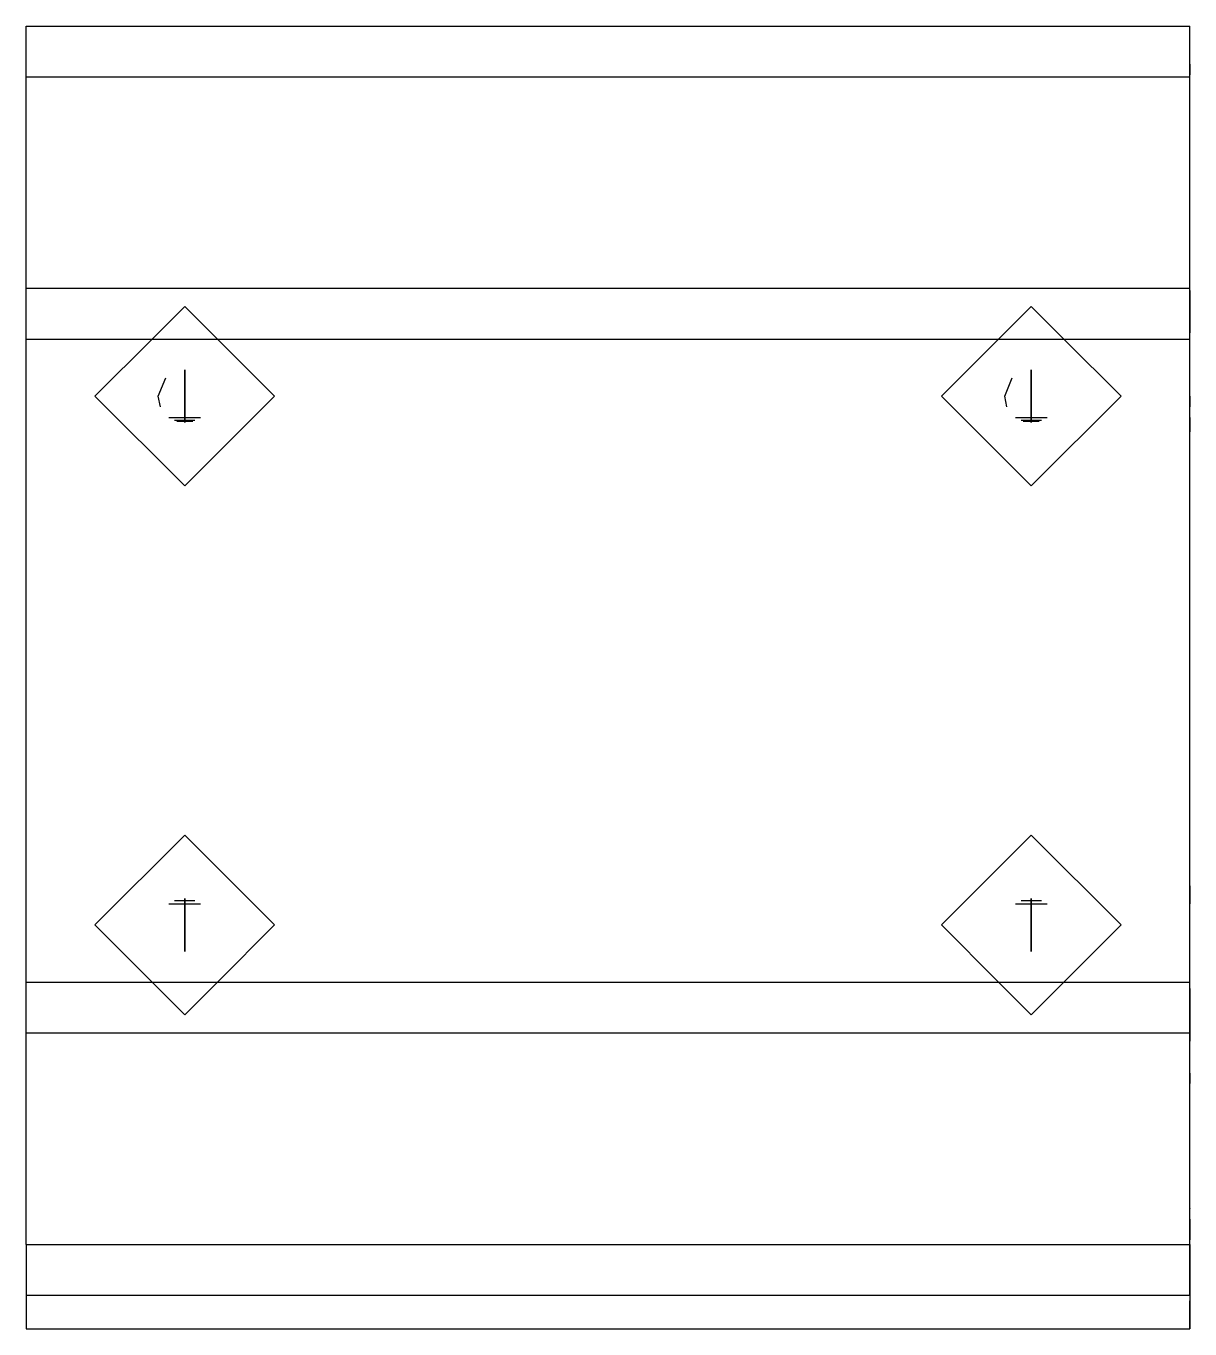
# Model space of a CAD drawing. Extents: x -27.5 to 27.5, y -31.6 to 30.
import ezdxf

# ---------------------------------------------------------------- set-up
doc = ezdxf.new("R2010")
doc.units = 0
doc.layers.get('0').update_dxf_attribs({"linetype": 'continuous'})

# ---------------------------------------------------------------- blocks, each defined once
blk = doc.blocks.new('BODY')
at = {"color": 7}
for p, q in [((-27.5, 27.6), (-27.5, 30)), ((-27.5, 30), (27.5, 30)), ((-27.5, 30), (27.5, 30)), ((27.5, 27.6), (27.5, 30)), ((27.5, 29), (27.5, 29)), ((27.5, 28.199), (27.5, 28.199)), ((-27.5, 17.6), (-27.5, 27.6)), ((-27.5, 27.6), (27.5, 27.6)), ((27.5, 27.699), (27.5, 27.699)), ((27.5, 27.699), (27.5, 27.699)), ((27.5, 27.699), (27.5, 27.699)), ((27.5, 17.6), (27.5, 27.6)), ((27.5, 27.6), (27.5, 27.6)), ((27.5, 27.273), (27.5, 27.273)), ((27.5, 25.819), (27.5, 25.819)), ((27.5, 25.819), (27.5, 25.819)), ((27.5, 20.674), (27.5, 25.478)), ((27.5, 25.478), (27.5, 25.478)), ((27.5, 20.674), (27.5, 20.674)), ((27.5, 18.7), (27.5, 20.1)), ((27.5, 20.1), (27.5, 20.1)), ((27.5, 14.5), (27.5, 18.7)), ((27.5, 18.7), (27.5, 18.7)), ((27.5, 18.7), (27.5, 18.7)), ((-27.5, 15.2), (-27.5, 17.6)), ((-27.5, 17.6), (-27.5, 17.6)), ((-27.5, 17.6), (27.5, 17.6)), ((-27.5, 17.6), (27.5, 17.6)), ((27.5, 15.2), (27.5, 17.6)), ((27.5, 17.5), (27.5, 15.5)), ((27.5, 17.5), (27.5, 17.5)), ((-21.543, 15.2), (-20, 16.743)), ((-20, 16.743), (-18.457, 15.2)), ((18.457, 15.2), (20, 16.743)), ((20, 16.743), (21.543, 15.2)), ((27.5, 15.5), (27.5, 15.5)), ((-27.5, -15.2), (-27.5, 15.2)), ((-27.5, 15.2), (-21.543, 15.2)), ((-24.243, 12.5), (-21.543, 15.2)), ((-21.543, 15.2), (-18.457, 15.2)), ((-18.457, 15.2), (18.457, 15.2)), ((-15.757, 12.5), (-18.457, 15.2)), ((-18.457, 15.2), (-15.757, 12.5)), ((15.757, 12.5), (18.457, 15.2)), ((18.457, 15.2), (21.543, 15.2)), ((21.543, 15.2), (27.5, 15.2)), ((24.243, 12.5), (21.543, 15.2)), ((21.543, 15.2), (24.243, 12.5)), ((27.5, -15.2), (27.5, 15.2)), ((27.5, 15.2), (27.5, 15.2)), ((-17.757, 14.5), (-17.757, 14.5)), ((22.243, 14.5), (22.243, 14.5)), ((27.5, 14.5), (27.5, 14.5)), ((-16.957, 13.7), (-16.957, 13.7)), ((23.043, 13.7), (23.043, 13.7)), ((27.5, 13.7), (27.5, 13.7)), ((-20, 8.257), (-24.243, 12.5)), ((-21.25, 12.5), (-21.25, 12.5)), ((-21.25, 12.5), (-21.25, 12.5)), ((-21.25, 12.5), (-21.25, 12.5)), ((-15.757, 12.5), (-20, 8.257)), ((-15.757, 12.5), (-15.757, 12.5)), ((-15.757, 12.5), (-15.757, 12.5)), ((-15.757, 12.5), (-15.757, 12.5)), ((-15.757, 12.5), (-15.757, 12.5)), ((20, 8.257), (15.757, 12.5)), ((18.75, 12.5), (18.75, 12.5)), ((18.75, 12.5), (18.75, 12.5)), ((18.75, 12.5), (18.75, 12.5)), ((24.243, 12.5), (20, 8.257)), ((24.243, 12.5), (24.243, 12.5)), ((24.243, 12.5), (24.243, 12.5)), ((24.243, 12.5), (24.243, 12.5)), ((27.5, 12.5), (27.5, 12.5)), ((27.5, 12.5), (27.5, 12.5)), ((-21.146, 12), (-21.146, 12)), ((18.854, 12), (18.854, 12)), ((27.5, 12), (27.5, 12)), ((-20.75, 11.5), (-19.25, 11.5)), ((-20.75, 11.5), (-19.25, 11.5)), ((-19.521, 11.345), (-20.479, 11.345)), ((-20.381, 11.31), (-20.381, 11.31)), ((-19.619, 11.31), (-19.619, 11.31)), ((19.25, 11.5), (20.75, 11.5)), ((19.25, 11.5), (20.75, 11.5)), ((20.479, 11.345), (19.521, 11.345)), ((19.619, 11.31), (19.619, 11.31)), ((20.381, 11.31), (20.381, 11.31)), ((27.5, 11.5), (27.5, 10.815)), ((27.5, 11.5), (27.5, 11.5)), ((27.5, 11.5), (27.5, 11.5)), ((27.5, 11.31), (27.5, 11.31)), ((27.5, 10.81), (27.5, 10.81)), ((27.5, 10.5), (27.5, 10.5)), ((27.5, 8.5), (27.5, 8.5)), ((27.5, 7.5), (27.5, 7.5)), ((27.5, 7.5), (27.5, 7.5)), ((27.5, -7.5), (27.5, -7.5)), ((-24.243, -12.5), (-20, -8.257)), ((-15.757, -12.5), (-20, -8.257)), ((-20, -8.257), (-20, -8.257)), ((-20, -8.257), (-15.757, -12.5)), ((-19.757, -8.5), (-19.757, -8.5)), ((15.757, -12.5), (20, -8.257)), ((24.243, -12.5), (20, -8.257)), ((20, -8.257), (20, -8.257)), ((20, -8.257), (24.243, -12.5)), ((20.243, -8.5), (20.243, -8.5)), ((27.5, -8.5), (27.5, -8.5)), ((-17.757, -10.5), (-17.757, -10.5)), ((-17.603, -10.655), (-17.603, -10.655)), ((22.243, -10.5), (22.243, -10.5)), ((22.397, -10.655), (22.397, -10.655)), ((27.5, -10.5), (27.5, -10.5)), ((27.5, -10.655), (27.5, -10.655)), ((27.5, -10.661), (27.5, -11.5)), ((-20.75, -11.5), (-19.25, -11.5)), ((-20.479, -11.345), (-19.521, -11.345)), ((-17.103, -11.155), (-17.103, -11.155)), ((-16.757, -11.5), (-16.757, -11.5)), ((19.25, -11.5), (20.75, -11.5)), ((19.521, -11.345), (20.479, -11.345)), ((22.897, -11.155), (22.897, -11.155)), ((23.243, -11.5), (23.243, -11.5)), ((27.5, -11.155), (27.5, -11.155)), ((27.5, -11.5), (27.5, -11.5)), ((27.5, -11.5), (27.5, -11.5)), ((27.5, -11.5), (27.5, -11.5)), ((-21.543, -15.2), (-24.243, -12.5)), ((-15.757, -12.5), (-18.457, -15.2)), ((-15.757, -12.5), (-15.757, -12.5)), ((18.457, -15.2), (15.757, -12.5)), ((24.243, -12.5), (21.543, -15.2)), ((24.243, -12.5), (24.243, -12.5)), ((27.5, -14), (27.5, -14)), ((-27.5, -17.6), (-27.5, -15.2)), ((-27.5, -15.2), (-21.543, -15.2)), ((-27.5, -15.2), (-21.543, -15.2)), ((-20, -16.743), (-21.543, -15.2)), ((-21.543, -15.2), (-18.457, -15.2)), ((-18.457, -15.2), (-20, -16.743)), ((-18.457, -15.2), (18.457, -15.2)), ((-18.457, -15.2), (18.457, -15.2)), ((20, -16.743), (18.457, -15.2)), ((18.457, -15.2), (21.543, -15.2)), ((21.543, -15.2), (20, -16.743)), ((21.543, -15.2), (27.5, -15.2)), ((21.543, -15.2), (27.5, -15.2)), ((27.5, -17.6), (27.5, -15.2)), ((27.5, -15.5), (27.5, -15.5)), ((27.5, -16.5), (27.5, -17.5)), ((27.5, -16.5), (27.5, -16.5)), ((27.5, -16.5), (27.5, -16.5)), ((27.5, -16.5), (27.5, -16.5)), ((-27.5, -27.6), (-27.5, -17.6)), ((-27.5, -17.6), (27.5, -17.6)), ((27.5, -18.5), (27.5, -17.5)), ((27.5, -18.096), (27.5, -17.5)), ((27.5, -17.5), (27.5, -17.5)), ((27.5, -17.5), (27.5, -17.5)), ((27.5, -17.5), (27.5, -17.5)), ((27.5, -27.6), (27.5, -17.6)), ((27.5, -17.6), (27.5, -17.6)), ((27.5, -18), (27.5, -18)), ((27.5, -18.096), (27.5, -18.096)), ((27.5, -18.5), (27.5, -18.5)), ((27.5, -23.562), (27.5, -19.062)), ((27.5, -19.062), (27.5, -19.062)), ((27.5, -19.5), (27.5, -19.5)), ((27.5, -20), (27.5, -20)), ((27.5, -20), (27.5, -20)), ((27.5, -20), (27.5, -20)), ((27.5, -21), (27.5, -21)), ((27.5, -23.562), (27.5, -23.562)), ((27.5, -27.376), (27.5, -24.528)), ((27.5, -24.528), (27.5, -24.528)), ((27.5, -25.891), (27.5, -25.891)), ((27.5, -25.908), (27.5, -25.908)), ((27.5, -27.754), (27.5, -26.391)), ((27.5, -26.391), (27.5, -26.391)), ((27.5, -26.41), (27.5, -26.41)), ((-27.5, -27.6), (27.5, -27.6)), ((-27.5, -27.6), (-27.5, -30)), ((-27.5, -27.6), (27.5, -27.6)), ((-27.5, -27.6), (-27.5, -27.6)), ((27.5, -27.393), (27.5, -27.393)), ((27.5, -27.6), (27.5, -30)), ((27.5, -29.629), (27.5, -27.754)), ((27.5, -27.754), (27.5, -27.754)), ((27.5, -29.5), (27.5, -29.5)), ((-27.5, -30), (27.5, -30)), ((-27.5, -30), (-27.5, -31.6)), ((27.5, -29.629), (27.5, -29.629)), ((27.5, -30), (27.5, -31.6)), ((27.5, -30), (27.5, -30)), ((27.5, -30), (27.5, -30)), ((27.5, -30), (27.5, -30)), ((27.5, -30), (27.5, -30)), ((27.5, -30.266), (27.5, -30.266)), ((-27.5, -31.6), (27.5, -31.6))]:
    blk.add_line(p, q, dxfattribs=at)
for points in [[(-27.5, 30), (-27.5, 30)], [(27.5, 29), (27.5, 30)], [(27.5, 28.199), (27.5, 27.699)], [(27.5, 27.273), (27.5, 27.699)], [(27.5, 25.478), (27.5, 25.819)], [(27.5, 20.1), (27.5, 20.674)], [(27.5, 12.5), (27.5, 14.5)], [(27.5, 13.7), (27.5, 14.5)], [(-20, 13.75), (-20, 11.25), (-20, 13.75)], [(20, 13.75), (20, 11.25), (20, 13.75)], [(-21.25, 12.5), (-20.9, 13.367)], [(18.75, 12.5), (19.1, 13.367)], [(-21.146, 12), (-21.25, 12.5)], [(18.854, 12), (18.75, 12.5)], [(27.5, 12.5), (27.5, 12)], [(-19.521, 11.345), (-20.479, 11.345)], [(-19.521, 11.345), (-20.479, 11.345)], [(-19.619, 11.31), (-20.381, 11.31)], [(20.479, 11.345), (19.521, 11.345)], [(20.479, 11.345), (19.521, 11.345)], [(20.381, 11.31), (19.619, 11.31)], [(27.5, 10.5), (27.5, 11.5)], [(27.5, 11.31), (27.5, 10.81)], [(27.5, 10.81), (27.5, 10.815)], [(27.5, 7.5), (27.5, 8.5)], [(27.5, -8.5), (27.5, -7.5)], [(27.5, -11.5), (27.5, -10.5)], [(27.5, -10.661), (27.5, -10.655)], [(27.5, -10.655), (27.5, -11.155)], [(-20, -11.25), (-20, -13.75), (-20, -11.25)], [(20, -11.25), (20, -13.75), (20, -11.25)], [(27.5, -15.5), (27.5, -14)], [(-27.5, -15.2), (-27.5, -15.2)], [(27.5, -15.5), (27.5, -16.5)], [(27.5, -17.5), (27.5, -18)], [(27.5, -19.062), (27.5, -18.096)], [(27.5, -19.5), (27.5, -20)], [(27.5, -21), (27.5, -20)], [(27.5, -24.528), (27.5, -23.562)], [(27.5, -26.391), (27.5, -25.891)], [(27.5, -25.891), (27.5, -25.908)], [(27.5, -26.41), (27.5, -27.393)], [(27.5, -27.393), (27.5, -27.376)], [(27.5, -30), (27.5, -29.5)], [(27.5, -30), (27.5, -29.629)], [(27.5, -31.6), (27.5, -30.266)]]:
    blk.add_lwpolyline(points, dxfattribs=at)

msp = doc.modelspace()

# ---------------------------------------------------------------- block references
at = {"color": 7}
msp.add_blockref('BODY', (0, 0), dxfattribs=at)

doc.saveas('drawing.dxf')
